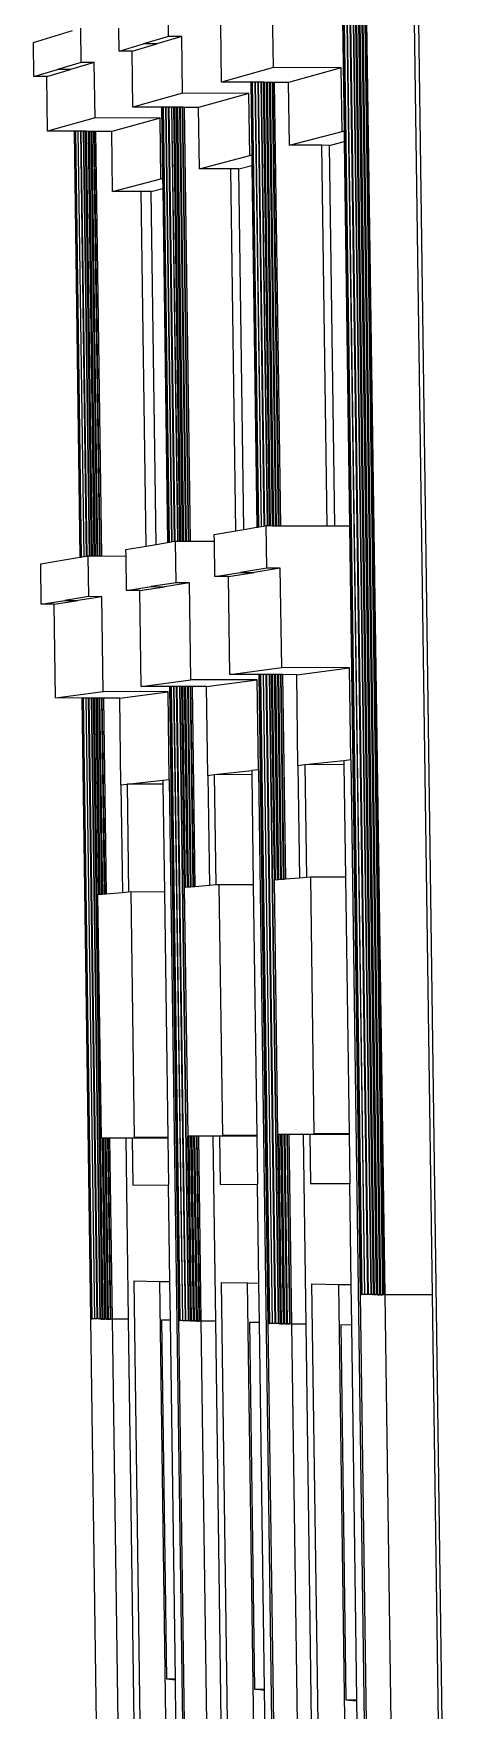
# Model space of a CAD drawing. Extents: x -106 to 80, y -44 to 65.
# Drawn here: x -104.569 to -103.476, y 6.142 to 10.398 of the extents above; entities that cross this region are included whole.
import ezdxf

# ---------------------------------------------------------------- set-up
doc = ezdxf.new("R2010")
doc.units = 0
doc.layers.get('0').update_dxf_attribs({"linetype": 'CONTINUOUS'})

msp = doc.modelspace()

# ---------------------------------------------------------------- linework, layer by layer
for p, q in [((-103.6944, 17.924), (-103.4762, 2.1432)), ((-103.7101, 7.1976), (-103.8296, 15.8318)), ((-103.7053, 7.1976), (-103.8248, 15.8317)), ((-103.8231, 15.837), (-103.7035, 7.1975)), ((-103.6973, 7.1975), (-103.8169, 15.8369)), ((-103.8146, 15.8439), (-103.6949, 7.1973)), ((-103.6886, 7.1973), (-103.8083, 15.8438)), ((-103.8071, 15.8498), (-103.6874, 7.1972)), ((-103.6811, 7.1972), (-103.8009, 15.8498)), ((-103.7341, 7.198), (-103.8534, 15.8127)), ((-103.8472, 15.8126), (-103.7279, 7.198)), ((-103.7266, 7.1979), (-103.846, 15.8186)), ((-103.8398, 15.8185), (-103.7204, 7.1979)), ((-103.718, 7.1977), (-103.8375, 15.8254)), ((-103.8313, 15.8253), (-103.7118, 7.1978)), ((-103.7794, 14.4066), (-103.6763, 7.197)), ((-103.5546, 7.197), (-103.6576, 14.4052)), ((-103.8064, 12.3128), (-103.7355, 7.1981)), ((-103.7508, 12.3387), (-103.6797, 7.197)), ((-103.7853, 10.5483), (-103.7797, 10.1495)), ((-104.2258, 10.3904), (-104.2271, 10.4792)), ((-103.9593, 10.3116), (-103.9614, 10.4585)), ((-104.5689, 10.3747), (-104.4695, 10.4051)), ((-104.4475, 10.3247), (-104.4487, 10.4115)), ((-104.3515, 10.3531), (-104.3523, 10.411)), ((-104.2258, 10.3904), (-104.2891, 10.3717)), ((-104.1921, 10.3903), (-104.2555, 10.3715)), ((-104.1921, 10.3903), (-104.2258, 10.3904)), ((-104.1901, 10.2467), (-104.1921, 10.3903)), ((-104.0912, 10.2745), (-104.0932, 10.4195)), ((-104.5677, 10.289), (-104.5689, 10.3747)), ((-104.3515, 10.3531), (-104.2891, 10.3717)), ((-104.3182, 10.353), (-104.3515, 10.3531)), ((-104.3182, 10.353), (-104.2555, 10.3715)), ((-104.3162, 10.2112), (-104.3182, 10.353)), ((-104.2555, 10.3715), (-104.2891, 10.3717)), ((-104.5677, 10.289), (-104.508, 10.3067)), ((-104.5351, 10.2888), (-104.4751, 10.3066)), ((-104.4475, 10.3247), (-104.508, 10.3067)), ((-104.4751, 10.3066), (-104.508, 10.3067)), ((-104.4144, 10.3245), (-104.4751, 10.3066)), ((-104.4144, 10.3245), (-104.4475, 10.3247)), ((-104.4125, 10.1841), (-104.4144, 10.3245)), ((-103.9593, 10.3116), (-104.0912, 10.2745)), ((-103.7867, 10.3107), (-103.9593, 10.3116)), ((-103.7867, 10.3107), (-103.9208, 10.2736)), ((-103.7845, 10.1495), (-103.7867, 10.3107)), ((-104.5351, 10.2888), (-104.5677, 10.289)), ((-104.5331, 10.1501), (-104.5351, 10.2888)), ((-104.0168, 10.2741), (-104.0912, 10.2745)), ((-104.0168, 10.2741), (-104.0143, 10.0882)), ((-104.0136, 10.2741), (-104.0168, 10.2741)), ((-103.998, 9.1455), (-104.0136, 10.2741)), ((-104.0123, 10.2741), (-104.0136, 10.2741)), ((-103.9966, 9.1457), (-104.0123, 10.2741)), ((-104.0063, 10.2741), (-104.0123, 10.2741)), ((-104.0063, 10.2741), (-103.9907, 9.1467)), ((-104.0051, 10.2741), (-104.0063, 10.2741)), ((-103.9895, 9.1469), (-104.0051, 10.2741)), ((-103.9992, 10.274), (-104.0051, 10.2741)), ((-103.9992, 10.274), (-103.9836, 9.1479)), ((-103.9969, 10.274), (-103.9992, 10.274)), ((-103.9813, 9.1483), (-103.9969, 10.274)), ((-103.991, 10.274), (-103.9969, 10.274)), ((-103.991, 10.274), (-103.9754, 9.1489)), ((-103.9893, 10.274), (-103.991, 10.274)), ((-103.9737, 9.1489), (-103.9893, 10.274)), ((-103.9847, 10.274), (-103.9893, 10.274)), ((-103.9691, 9.1489), (-103.9847, 10.274)), ((-103.983, 10.274), (-103.9847, 10.274)), ((-103.983, 10.274), (-103.9674, 9.1489)), ((-103.9771, 10.2739), (-103.983, 10.274)), ((-103.9614, 9.1488), (-103.9771, 10.2739)), ((-103.9748, 10.2739), (-103.9771, 10.2739)), ((-103.9748, 10.2739), (-103.9591, 9.1488)), ((-103.9688, 10.2739), (-103.9748, 10.2739)), ((-103.9532, 9.1488), (-103.9688, 10.2739)), ((-103.9676, 10.2739), (-103.9688, 10.2739)), ((-103.9676, 10.2739), (-103.952, 9.1488)), ((-103.9616, 10.2738), (-103.9676, 10.2739)), ((-103.946, 9.1488), (-103.9616, 10.2738)), ((-103.9602, 10.2738), (-103.9616, 10.2738)), ((-103.9446, 9.1488), (-103.9602, 10.2738)), ((-103.957, 10.2738), (-103.9602, 10.2738)), ((-103.957, 10.2738), (-103.9414, 9.1488)), ((-103.9208, 10.2736), (-103.957, 10.2738)), ((-103.9186, 10.1145), (-103.9208, 10.2736)), ((-104.1901, 10.2467), (-104.3162, 10.2112)), ((-104.0213, 10.2458), (-104.1901, 10.2467)), ((-104.0213, 10.2458), (-104.1494, 10.2104)), ((-104.0191, 10.0882), (-104.0213, 10.2458)), ((-104.4125, 10.1841), (-104.5331, 10.1501)), ((-104.2473, 10.1833), (-104.4125, 10.1841)), ((-104.2473, 10.1833), (-104.37, 10.1494)), ((-104.2433, 10.2108), (-104.3162, 10.2112)), ((-104.2452, 10.0291), (-104.2473, 10.1833)), ((-104.2433, 10.2108), (-104.2408, 10.0291)), ((-104.2403, 10.2108), (-104.2433, 10.2108)), ((-104.2249, 9.107), (-104.2403, 10.2108)), ((-104.2389, 10.2108), (-104.2403, 10.2108)), ((-104.2236, 9.1072), (-104.2389, 10.2108)), ((-104.2333, 10.2108), (-104.2389, 10.2108)), ((-104.2333, 10.2108), (-104.218, 9.1082)), ((-104.2321, 10.2108), (-104.2333, 10.2108)), ((-104.2168, 9.1084), (-104.2321, 10.2108)), ((-104.2265, 10.2107), (-104.2321, 10.2108)), ((-104.2265, 10.2107), (-104.2111, 9.1093)), ((-104.2243, 10.2107), (-104.2265, 10.2107)), ((-104.209, 9.1097), (-104.2243, 10.2107)), ((-104.2186, 10.2107), (-104.2243, 10.2107)), ((-104.2186, 10.2107), (-104.2033, 9.1098)), ((-104.217, 10.2107), (-104.2186, 10.2107)), ((-104.2017, 9.1098), (-104.217, 10.2107)), ((-104.2126, 10.2107), (-104.217, 10.2107)), ((-104.1973, 9.1098), (-104.2126, 10.2107)), ((-104.211, 10.2107), (-104.2126, 10.2107)), ((-104.211, 10.2107), (-104.1957, 9.1098)), ((-104.2053, 10.2106), (-104.211, 10.2107)), ((-104.19, 9.1098), (-104.2053, 10.2106)), ((-104.2031, 10.2106), (-104.2053, 10.2106)), ((-104.2031, 10.2106), (-104.1878, 9.1098)), ((-104.1974, 10.2106), (-104.2031, 10.2106)), ((-104.1821, 9.1098), (-104.1974, 10.2106)), ((-104.1962, 10.2106), (-104.1974, 10.2106)), ((-104.1962, 10.2106), (-104.1809, 9.1098)), ((-104.1905, 10.2106), (-104.1962, 10.2106)), ((-104.1752, 9.1097), (-104.1905, 10.2106)), ((-104.1892, 10.2106), (-104.1905, 10.2106)), ((-104.1739, 9.1097), (-104.1892, 10.2106)), ((-104.1861, 10.2105), (-104.1892, 10.2106)), ((-104.1861, 10.2105), (-104.1708, 9.1097)), ((-104.1494, 10.2104), (-104.1861, 10.2105)), ((-104.1473, 10.0547), (-104.1494, 10.2104)), ((-104.4659, 10.1498), (-104.5331, 10.1501)), ((-104.4659, 10.1498), (-104.4508, 9.0687)), ((-104.463, 10.1498), (-104.4659, 10.1498)), ((-104.4479, 9.0692), (-104.463, 10.1498)), ((-104.4617, 10.1498), (-104.463, 10.1498)), ((-104.4467, 9.0694), (-104.4617, 10.1498)), ((-104.4563, 10.1498), (-104.4617, 10.1498)), ((-104.4563, 10.1498), (-104.4413, 9.0703)), ((-104.4552, 10.1498), (-104.4563, 10.1498)), ((-104.4402, 9.0705), (-104.4552, 10.1498)), ((-104.4498, 10.1497), (-104.4552, 10.1498)), ((-104.4498, 10.1497), (-104.4348, 9.0714)), ((-104.4477, 10.1497), (-104.4498, 10.1497)), ((-104.4327, 9.0718), (-104.4477, 10.1497)), ((-104.4423, 10.1497), (-104.4477, 10.1497)), ((-104.4423, 10.1497), (-104.4273, 9.0722)), ((-104.4407, 10.1497), (-104.4423, 10.1497)), ((-104.4257, 9.0722), (-104.4407, 10.1497)), ((-104.4365, 10.1497), (-104.4407, 10.1497)), ((-104.4215, 9.0722), (-104.4365, 10.1497)), ((-104.435, 10.1497), (-104.4365, 10.1497)), ((-104.435, 10.1497), (-104.42, 9.0722)), ((-104.4295, 10.1496), (-104.435, 10.1497)), ((-104.4145, 9.0722), (-104.4295, 10.1496)), ((-104.4274, 10.1496), (-104.4295, 10.1496)), ((-104.4274, 10.1496), (-104.4124, 9.0722)), ((-104.422, 10.1496), (-104.4274, 10.1496)), ((-104.407, 9.0721), (-104.422, 10.1496)), ((-104.4209, 10.1496), (-104.422, 10.1496)), ((-104.4209, 10.1496), (-104.4059, 9.0721)), ((-104.4154, 10.1496), (-104.4209, 10.1496)), ((-104.4004, 9.0721), (-104.4154, 10.1496)), ((-104.4141, 10.1496), (-104.4154, 10.1496)), ((-104.3991, 9.0721), (-104.4141, 10.1496)), ((-104.4112, 10.1495), (-104.4141, 10.1496)), ((-104.4112, 10.1495), (-104.3962, 9.0721)), ((-104.37, 10.1494), (-104.4112, 10.1495)), ((-104.3678, 9.997), (-104.37, 10.1494)), ((-103.9186, 10.1145), (-103.7845, 10.1495)), ((-103.7797, 10.1495), (-103.7845, 10.1495)), ((-103.7797, 10.1495), (-103.7794, 10.1236)), ((-104.1473, 10.0547), (-104.0191, 10.0882)), ((-104.0143, 10.0882), (-104.0191, 10.0882)), ((-104.0143, 10.0882), (-104.0139, 10.0629)), ((-103.8358, 10.1141), (-103.9186, 10.1145)), ((-103.8224, 9.1484), (-103.8358, 10.1141)), ((-103.8164, 10.114), (-103.8358, 10.1141)), ((-103.8164, 10.114), (-103.7794, 10.1236)), ((-103.803, 9.1484), (-103.8164, 10.114)), ((-103.7794, 10.1236), (-103.7659, 9.1483)), ((-104.0675, 10.0543), (-104.1473, 10.0547)), ((-104.0547, 9.1358), (-104.0675, 10.0543)), ((-104.0473, 10.0542), (-104.0675, 10.0543)), ((-104.0473, 10.0542), (-104.0139, 10.0629)), ((-104.0346, 9.1392), (-104.0473, 10.0542)), ((-104.0139, 10.0629), (-104.0012, 9.1449)), ((-104.3678, 9.997), (-104.2452, 10.0291)), ((-104.27, 9.9966), (-104.2405, 10.0042)), ((-104.2408, 10.0291), (-104.2452, 10.0291)), ((-104.2408, 10.0291), (-104.2405, 10.0042)), ((-104.2405, 10.0042), (-104.228, 9.1065)), ((-104.2952, 9.9967), (-104.3678, 9.997)), ((-104.2826, 9.0972), (-104.2952, 9.9967)), ((-104.27, 9.9966), (-104.2952, 9.9967)), ((-104.2575, 9.1015), (-104.27, 9.9966)), ((-104.228, 9.1065), (-104.2249, 9.107)), ((-104.2249, 9.107), (-104.2236, 9.1072)), ((-104.2236, 9.1072), (-104.218, 9.1082)), ((-104.218, 9.1082), (-104.2168, 9.1084)), ((-104.2168, 9.1084), (-104.2111, 9.1093)), ((-104.2111, 9.1093), (-104.209, 9.1097)), ((-104.209, 9.1097), (-104.208, 9.1098)), ((-104.2066, 9.0041), (-104.208, 9.1098)), ((-104.208, 9.1098), (-104.2033, 9.1098)), ((-104.2033, 9.1098), (-104.2017, 9.1098)), ((-104.2017, 9.1098), (-104.1973, 9.1098)), ((-104.1973, 9.1098), (-104.1957, 9.1098)), ((-104.1957, 9.1098), (-104.19, 9.1098)), ((-104.19, 9.1098), (-104.1878, 9.1098)), ((-104.1878, 9.1098), (-104.1821, 9.1098)), ((-104.1821, 9.1098), (-104.1809, 9.1098)), ((-104.1809, 9.1098), (-104.1752, 9.1097)), ((-104.1752, 9.1097), (-104.1739, 9.1097)), ((-104.1739, 9.1097), (-104.1708, 9.1097)), ((-104.1708, 9.1097), (-104.1091, 9.1096)), ((-104.1094, 9.1266), (-104.0547, 9.1358)), ((-104.1091, 9.1096), (-104.1094, 9.1266)), ((-104.1079, 9.0198), (-104.1091, 9.1096)), ((-104.0547, 9.1358), (-104.0346, 9.1392)), ((-104.0346, 9.1392), (-104.0012, 9.1449)), ((-104.0012, 9.1449), (-103.998, 9.1455)), ((-103.998, 9.1455), (-103.9966, 9.1457)), ((-103.9966, 9.1457), (-103.9907, 9.1467)), ((-103.9907, 9.1467), (-103.9895, 9.1469)), ((-103.9895, 9.1469), (-103.9836, 9.1479)), ((-103.9836, 9.1479), (-103.9813, 9.1483)), ((-103.9813, 9.1483), (-103.9777, 9.1489)), ((-103.9762, 9.0408), (-103.9777, 9.1489)), ((-103.9777, 9.1489), (-103.9754, 9.1489)), ((-103.9754, 9.1489), (-103.9737, 9.1489)), ((-103.9737, 9.1489), (-103.9691, 9.1489)), ((-103.9691, 9.1489), (-103.9674, 9.1489)), ((-103.9674, 9.1489), (-103.9614, 9.1488)), ((-103.9614, 9.1488), (-103.9591, 9.1488)), ((-103.9591, 9.1488), (-103.9532, 9.1488)), ((-103.9532, 9.1488), (-103.952, 9.1488)), ((-103.952, 9.1488), (-103.946, 9.1488)), ((-103.946, 9.1488), (-103.9446, 9.1488)), ((-103.9446, 9.1488), (-103.9414, 9.1488)), ((-103.9414, 9.1488), (-103.8224, 9.1484)), ((-103.8224, 9.1484), (-103.803, 9.1484)), ((-103.803, 9.1484), (-103.7659, 9.1483)), ((-103.7659, 9.1483), (-103.7389, 7.1981)), ((-104.5505, 9.0518), (-104.4508, 9.0687)), ((-104.4508, 9.0687), (-104.4479, 9.0692)), ((-104.4479, 9.0692), (-104.4467, 9.0694)), ((-104.4467, 9.0694), (-104.4413, 9.0703)), ((-104.4413, 9.0703), (-104.4402, 9.0705)), ((-104.4402, 9.0705), (-104.4348, 9.0714)), ((-104.4348, 9.0714), (-104.4327, 9.0718)), ((-104.4327, 9.0718), (-104.43, 9.0722)), ((-104.4286, 8.9688), (-104.43, 9.0722)), ((-104.43, 9.0722), (-104.4273, 9.0722)), ((-104.4273, 9.0722), (-104.4257, 9.0722)), ((-104.4257, 9.0722), (-104.4215, 9.0722)), ((-104.4215, 9.0722), (-104.42, 9.0722)), ((-104.42, 9.0722), (-104.4145, 9.0722)), ((-104.4145, 9.0722), (-104.4124, 9.0722)), ((-104.4124, 9.0722), (-104.407, 9.0721)), ((-104.407, 9.0721), (-104.4059, 9.0721)), ((-104.4059, 9.0721), (-104.4004, 9.0721)), ((-104.4004, 9.0721), (-104.3991, 9.0721)), ((-104.3991, 9.0721), (-104.3962, 9.0721)), ((-104.3962, 9.0721), (-104.3337, 9.0719)), ((-104.3339, 9.0885), (-104.2826, 9.0972)), ((-104.3337, 9.0719), (-104.3339, 9.0885)), ((-104.3325, 8.9841), (-104.3337, 9.0719)), ((-104.2826, 9.0972), (-104.2575, 9.1015)), ((-104.2575, 9.1015), (-104.228, 9.1065)), ((-104.549, 8.9497), (-104.5505, 9.0518)), ((-104.1079, 9.0198), (-104.0425, 9.0302)), ((-104.0738, 9.0197), (-104.0082, 9.0301)), ((-103.9762, 9.0408), (-104.0425, 9.0302)), ((-104.0425, 9.0302), (-104.0082, 9.0301)), ((-103.9417, 9.0407), (-104.0082, 9.0301)), ((-103.9417, 9.0407), (-103.9762, 9.0408)), ((-103.9382, 8.7888), (-103.9417, 9.0407)), ((-104.3325, 8.9841), (-104.2699, 8.9941)), ((-104.2991, 8.984), (-104.3325, 8.9841)), ((-104.2991, 8.984), (-104.2363, 8.994)), ((-104.2957, 8.7408), (-104.2991, 8.984)), ((-104.2066, 9.0041), (-104.2699, 8.9941)), ((-104.2699, 8.9941), (-104.2363, 8.994)), ((-104.1728, 9.0041), (-104.2363, 8.994)), ((-104.1728, 9.0041), (-104.2066, 9.0041)), ((-104.1694, 8.7578), (-104.1728, 9.0041)), ((-104.0738, 9.0197), (-104.1079, 9.0198)), ((-104.0703, 8.7711), (-104.0738, 9.0197)), ((-104.549, 8.9497), (-104.4892, 8.9592)), ((-104.5164, 8.9496), (-104.549, 8.9497)), ((-104.5164, 8.9496), (-104.4563, 8.9591)), ((-104.5131, 8.7117), (-104.5164, 8.9496)), ((-104.4286, 8.9688), (-104.4892, 8.9592)), ((-104.4892, 8.9592), (-104.4563, 8.9591)), ((-104.3955, 8.9687), (-104.4563, 8.9591)), ((-104.3955, 8.9687), (-104.4286, 8.9688)), ((-104.3922, 8.7279), (-104.3955, 8.9687)), ((-104.0703, 8.7711), (-103.9382, 8.7888)), ((-103.996, 8.7709), (-104.0703, 8.7711)), ((-103.996, 8.7709), (-103.9731, 7.1244)), ((-103.9928, 8.7709), (-103.996, 8.7709)), ((-103.9699, 7.1244), (-103.9928, 8.7709)), ((-103.9914, 8.7709), (-103.9928, 8.7709)), ((-103.9685, 7.1243), (-103.9914, 8.7709)), ((-103.9855, 8.7709), (-103.9914, 8.7709)), ((-103.9855, 8.7709), (-103.9626, 7.1243)), ((-103.9843, 8.7709), (-103.9855, 8.7709)), ((-103.9614, 7.1241), (-103.9843, 8.7709)), ((-103.9783, 8.7709), (-103.9843, 8.7709)), ((-103.9783, 8.7709), (-103.9555, 7.1241)), ((-103.9761, 8.7709), (-103.9783, 8.7709)), ((-103.9532, 7.1239), (-103.9761, 8.7709)), ((-103.9701, 8.7709), (-103.9761, 8.7709)), ((-103.9701, 8.7709), (-103.9473, 7.1239)), ((-103.9684, 8.7709), (-103.9701, 8.7709)), ((-103.9456, 7.1237), (-103.9684, 8.7709)), ((-103.9639, 8.7708), (-103.9684, 8.7709)), ((-103.9566, 8.2493), (-103.9639, 8.7708)), ((-103.9621, 8.7708), (-103.9639, 8.7708)), ((-103.9621, 8.7708), (-103.9549, 8.2495)), ((-103.9562, 8.7708), (-103.9621, 8.7708)), ((-103.949, 8.2499), (-103.9562, 8.7708)), ((-103.9539, 8.7708), (-103.9562, 8.7708)), ((-103.9539, 8.7708), (-103.9467, 8.2501)), ((-103.948, 8.7708), (-103.9539, 8.7708)), ((-103.9407, 8.2506), (-103.948, 8.7708)), ((-103.9467, 8.7708), (-103.948, 8.7708)), ((-103.9467, 8.7708), (-103.9395, 8.2507)), ((-103.9408, 8.7708), (-103.9467, 8.7708)), ((-103.9336, 8.2512), (-103.9408, 8.7708)), ((-103.9394, 8.7708), (-103.9408, 8.7708)), ((-103.9322, 8.2513), (-103.9394, 8.7708)), ((-103.9361, 8.7708), (-103.9394, 8.7708)), ((-103.7657, 8.7884), (-103.9382, 8.7888)), ((-103.9361, 8.7708), (-103.9289, 8.2516)), ((-103.8999, 8.7707), (-103.9361, 8.7708)), ((-103.8999, 8.7707), (-103.7657, 8.7884)), ((-103.8968, 8.5405), (-103.8999, 8.7707)), ((-103.7624, 8.5552), (-103.7657, 8.7884)), ((-104.5131, 8.7117), (-104.3922, 8.7279)), ((-104.227, 8.7275), (-104.3922, 8.7279)), ((-104.3499, 8.7113), (-104.227, 8.7275)), ((-104.2957, 8.7408), (-104.1694, 8.7578)), ((-104.2229, 8.7407), (-104.2957, 8.7408)), ((-104.2239, 8.5045), (-104.227, 8.7275)), ((-104.2229, 8.7407), (-104.2005, 7.1316)), ((-104.2198, 8.7407), (-104.2229, 8.7407)), ((-104.1974, 7.1315), (-104.2198, 8.7407)), ((-104.2185, 8.7407), (-104.2198, 8.7407)), ((-104.1961, 7.1315), (-104.2185, 8.7407)), ((-104.2128, 8.7407), (-104.2185, 8.7407)), ((-104.2128, 8.7407), (-104.1905, 7.1315)), ((-104.2117, 8.7407), (-104.2128, 8.7407)), ((-104.1893, 7.1313), (-104.2117, 8.7407)), ((-104.206, 8.7406), (-104.2117, 8.7407)), ((-104.206, 8.7406), (-104.1836, 7.1313)), ((-104.2038, 8.7406), (-104.206, 8.7406)), ((-104.1814, 7.1311), (-104.2038, 8.7406)), ((-104.1982, 8.7406), (-104.2038, 8.7406)), ((-104.1982, 8.7406), (-104.1758, 7.1311)), ((-104.1965, 8.7406), (-104.1982, 8.7406)), ((-104.1741, 7.1309), (-104.1965, 8.7406)), ((-104.1922, 8.7406), (-104.1965, 8.7406)), ((-104.1851, 8.2305), (-104.1922, 8.7406)), ((-104.1905, 8.7406), (-104.1922, 8.7406)), ((-104.1905, 8.7406), (-104.1834, 8.2306)), ((-104.1848, 8.7406), (-104.1905, 8.7406)), ((-104.1778, 8.2311), (-104.1848, 8.7406)), ((-104.1826, 8.7406), (-104.1848, 8.7406)), ((-104.1826, 8.7406), (-104.1756, 8.2313)), ((-104.177, 8.7406), (-104.1826, 8.7406)), ((-104.1699, 8.2317), (-104.177, 8.7406)), ((-104.1758, 8.7406), (-104.177, 8.7406)), ((-104.1758, 8.7406), (-104.1687, 8.2318)), ((-104.1701, 8.7406), (-104.1758, 8.7406)), ((-104.163, 8.2323), (-104.1701, 8.7406)), ((-104.1687, 8.7406), (-104.1701, 8.7406)), ((-104.0006, 8.7574), (-104.1694, 8.7578)), ((-104.1617, 8.2324), (-104.1687, 8.7406)), ((-104.1657, 8.7405), (-104.1687, 8.7406)), ((-104.1657, 8.7405), (-104.1586, 8.2327)), ((-104.129, 8.7405), (-104.1657, 8.7405)), ((-104.129, 8.7405), (-104.0006, 8.7574)), ((-104.1259, 8.5153), (-104.129, 8.7405)), ((-103.9974, 8.5294), (-104.0006, 8.7574)), ((-104.4459, 8.7115), (-104.5131, 8.7117)), ((-104.4459, 8.7115), (-104.4239, 7.1362)), ((-104.4429, 8.7115), (-104.4459, 8.7115)), ((-104.421, 7.1362), (-104.4429, 8.7115)), ((-104.4417, 8.7115), (-104.4429, 8.7115)), ((-104.4197, 7.1361), (-104.4417, 8.7115)), ((-104.4363, 8.7115), (-104.4417, 8.7115)), ((-104.4363, 8.7115), (-104.4143, 7.1361)), ((-104.4352, 8.7115), (-104.4363, 8.7115)), ((-104.4132, 7.136), (-104.4352, 8.7115)), ((-104.4297, 8.7115), (-104.4352, 8.7115)), ((-104.4297, 8.7115), (-104.4078, 7.136)), ((-104.4277, 8.7115), (-104.4297, 8.7115)), ((-104.4057, 7.1358), (-104.4277, 8.7115)), ((-104.4222, 8.7115), (-104.4277, 8.7115)), ((-104.4222, 8.7115), (-104.4003, 7.1358)), ((-104.4207, 8.7115), (-104.4222, 8.7115)), ((-104.3987, 7.1356), (-104.4207, 8.7115)), ((-104.4165, 8.7115), (-104.4207, 8.7115)), ((-104.3945, 7.1356), (-104.4165, 8.7115)), ((-104.4149, 8.7115), (-104.4165, 8.7115)), ((-104.4149, 8.7115), (-104.393, 7.1354)), ((-104.4095, 8.7114), (-104.4149, 8.7115)), ((-104.4025, 8.2126), (-104.4095, 8.7114)), ((-104.4074, 8.7114), (-104.4095, 8.7114)), ((-104.4074, 8.7114), (-104.4004, 8.2128)), ((-104.402, 8.7114), (-104.4074, 8.7114)), ((-104.395, 8.2132), (-104.402, 8.7114)), ((-104.4008, 8.7114), (-104.402, 8.7114)), ((-104.4008, 8.7114), (-104.3939, 8.2133)), ((-104.3954, 8.7114), (-104.4008, 8.7114)), ((-104.3884, 8.2137), (-104.3954, 8.7114)), ((-104.3941, 8.7114), (-104.3954, 8.7114)), ((-104.3872, 8.2138), (-104.3941, 8.7114)), ((-104.3912, 8.7114), (-104.3941, 8.7114)), ((-104.3912, 8.7114), (-104.3842, 8.2141)), ((-104.3499, 8.7113), (-104.3912, 8.7114)), ((-104.3469, 8.491), (-104.3499, 8.7113)), ((-103.7801, 8.5533), (-103.7624, 8.5552)), ((-103.7624, 8.5552), (-103.6873, 3.1313)), ((-104.1259, 8.5153), (-104.1094, 8.5171)), ((-104.1259, 8.5153), (-104.122, 8.2357)), ((-104.1094, 8.5171), (-104.0143, 8.5276)), ((-104.1094, 8.5171), (-104.1055, 8.2371)), ((-104.0142, 8.5169), (-104.1094, 8.5171)), ((-103.9974, 8.5294), (-104.0143, 8.5276)), ((-104.0143, 8.5276), (-104.0142, 8.5169)), ((-104.0142, 8.5169), (-104.0103, 8.2376)), ((-103.9974, 8.5294), (-103.9236, 3.2113)), ((-103.8968, 8.5405), (-103.8795, 8.5424)), ((-103.8968, 8.5405), (-103.8928, 8.2546)), ((-103.8795, 8.5424), (-103.7801, 8.5533)), ((-103.8795, 8.5424), (-103.8755, 8.256)), ((-103.78, 8.5422), (-103.8795, 8.5424)), ((-103.7801, 8.5533), (-103.78, 8.5422)), ((-103.78, 8.5422), (-103.776, 8.2567)), ((-104.3469, 8.491), (-104.331, 8.4928)), ((-104.3469, 8.491), (-104.343, 8.2175)), ((-104.331, 8.4928), (-104.2401, 8.5028)), ((-104.331, 8.4928), (-104.3272, 8.2188)), ((-104.24, 8.4926), (-104.331, 8.4928)), ((-104.2401, 8.5028), (-104.2239, 8.5045)), ((-104.2401, 8.5028), (-104.24, 8.4926)), ((-104.24, 8.4926), (-104.2362, 8.2191)), ((-104.2239, 8.5045), (-104.1516, 3.3043)), ((-103.8755, 8.256), (-103.8928, 8.2546)), ((-103.8653, 8.2568), (-103.8755, 8.256)), ((-103.8653, 8.2568), (-103.8563, 7.6058)), ((-103.776, 8.2567), (-103.8653, 8.2568)), ((-103.776, 8.2567), (-103.767, 7.6057)), ((-104.3939, 8.2133), (-104.395, 8.2132)), ((-104.3884, 8.2137), (-104.3939, 8.2133)), ((-104.3872, 8.2138), (-104.3884, 8.2137)), ((-104.3842, 8.2141), (-104.3872, 8.2138)), ((-104.343, 8.2175), (-104.3842, 8.2141)), ((-104.3272, 8.2188), (-104.343, 8.2175)), ((-104.3215, 8.2193), (-104.3272, 8.2188)), ((-104.3215, 8.2193), (-104.3129, 7.5966)), ((-104.2362, 8.2191), (-104.3215, 8.2193)), ((-104.2362, 8.2191), (-104.2275, 7.5966)), ((-104.1851, 8.2305), (-104.1858, 8.2304)), ((-104.1858, 8.2304), (-104.177, 7.5993)), ((-104.1834, 8.2306), (-104.1851, 8.2305)), ((-104.1778, 8.2311), (-104.1834, 8.2306)), ((-104.1756, 8.2313), (-104.1778, 8.2311)), ((-104.1699, 8.2317), (-104.1756, 8.2313)), ((-104.1687, 8.2318), (-104.1699, 8.2317)), ((-104.163, 8.2323), (-104.1687, 8.2318)), ((-104.1617, 8.2324), (-104.163, 8.2323)), ((-104.1586, 8.2327), (-104.1617, 8.2324)), ((-104.122, 8.2357), (-104.1586, 8.2327)), ((-104.1055, 8.2371), (-104.122, 8.2357)), ((-104.0976, 8.2377), (-104.1055, 8.2371)), ((-104.0103, 8.2376), (-104.0976, 8.2377)), ((-104.0976, 8.2377), (-104.0888, 7.6011)), ((-104.0103, 8.2376), (-104.0015, 7.6011)), ((-103.9566, 8.2493), (-103.9575, 8.2492)), ((-103.9575, 8.2492), (-103.9486, 7.6039)), ((-103.9549, 8.2495), (-103.9566, 8.2493)), ((-103.949, 8.2499), (-103.9549, 8.2495)), ((-103.9467, 8.2501), (-103.949, 8.2499)), ((-103.9407, 8.2506), (-103.9467, 8.2501)), ((-103.9395, 8.2507), (-103.9407, 8.2506)), ((-103.9336, 8.2512), (-103.9395, 8.2507)), ((-103.9322, 8.2513), (-103.9336, 8.2512)), ((-103.9289, 8.2516), (-103.9322, 8.2513)), ((-103.8928, 8.2546), (-103.9289, 8.2516)), ((-104.4025, 8.2126), (-104.4059, 8.2123)), ((-104.4059, 8.2123), (-104.3973, 7.5949)), ((-104.4004, 8.2128), (-104.4025, 8.2126)), ((-104.395, 8.2132), (-104.4004, 8.2128)), ((-104.3973, 7.5949), (-104.3129, 7.5966)), ((-104.3939, 7.5949), (-104.3973, 7.5949)), ((-104.3875, 7.1354), (-104.3939, 7.5949)), ((-104.3918, 7.5949), (-104.3939, 7.5949)), ((-104.3918, 7.5949), (-104.3854, 7.1352)), ((-104.3864, 7.5949), (-104.3918, 7.5949)), ((-104.38, 7.1352), (-104.3864, 7.5949)), ((-104.3853, 7.5949), (-104.3864, 7.5949)), ((-104.3853, 7.5949), (-104.3789, 7.1351)), ((-104.3798, 7.5949), (-104.3853, 7.5949)), ((-104.3734, 7.1351), (-104.3798, 7.5949)), ((-104.3785, 7.5949), (-104.3798, 7.5949)), ((-104.3721, 7.1349), (-104.3785, 7.5949)), ((-104.3756, 7.5949), (-104.3785, 7.5949)), ((-104.3756, 7.5949), (-104.3692, 7.1348)), ((-104.3344, 7.5949), (-104.3756, 7.5949)), ((-104.3344, 7.5949), (-104.328, 7.1348)), ((-104.3185, 7.5949), (-104.3344, 7.5949)), ((-104.3185, 7.5949), (-104.3169, 7.4755)), ((-104.2275, 7.5948), (-104.3185, 7.5949)), ((-104.2275, 7.5966), (-104.3129, 7.5966)), ((-104.2275, 7.5966), (-104.2275, 7.5948)), ((-104.2275, 7.5948), (-104.2258, 7.4762)), ((-104.177, 7.5993), (-104.1763, 7.5993)), ((-104.1763, 7.5993), (-104.1746, 7.5993)), ((-104.1698, 7.1309), (-104.1763, 7.5993)), ((-104.1746, 7.5993), (-104.0888, 7.6011)), ((-104.1746, 7.5993), (-104.1681, 7.1308)), ((-104.169, 7.5993), (-104.1746, 7.5993)), ((-104.1625, 7.1308), (-104.169, 7.5993)), ((-104.1668, 7.5993), (-104.169, 7.5993)), ((-104.1668, 7.5993), (-104.1603, 7.1306)), ((-104.1611, 7.5993), (-104.1668, 7.5993)), ((-104.1546, 7.1306), (-104.1611, 7.5993)), ((-104.1599, 7.5993), (-104.1611, 7.5993)), ((-104.1599, 7.5993), (-104.1534, 7.1304)), ((-104.1542, 7.5993), (-104.1599, 7.5993)), ((-104.1477, 7.1304), (-104.1542, 7.5993)), ((-104.1529, 7.5993), (-104.1542, 7.5993)), ((-104.1463, 7.1302), (-104.1529, 7.5993)), ((-104.1498, 7.5993), (-104.1529, 7.5993)), ((-104.1498, 7.5993), (-104.1433, 7.1301)), ((-104.1132, 7.5993), (-104.1498, 7.5993)), ((-104.1132, 7.5993), (-104.1066, 7.1301)), ((-104.0966, 7.5993), (-104.1132, 7.5993)), ((-104.0966, 7.5993), (-104.0949, 7.4772)), ((-104.0014, 7.5993), (-104.0966, 7.5993)), ((-104.0015, 7.6011), (-104.0888, 7.6011)), ((-104.0015, 7.6011), (-104.0014, 7.5993)), ((-104.0014, 7.5993), (-103.9998, 7.478)), ((-103.9486, 7.6039), (-103.9477, 7.6039)), ((-103.941, 7.1237), (-103.9477, 7.6039)), ((-103.9477, 7.6039), (-103.9459, 7.6039)), ((-103.9459, 7.6039), (-103.8563, 7.6058)), ((-103.9459, 7.6039), (-103.9393, 7.1236)), ((-103.94, 7.6039), (-103.9459, 7.6039)), ((-103.9333, 7.1236), (-103.94, 7.6039)), ((-103.9377, 7.6039), (-103.94, 7.6039)), ((-103.9377, 7.6039), (-103.931, 7.1233)), ((-103.9318, 7.6039), (-103.9377, 7.6039)), ((-103.9251, 7.1233), (-103.9318, 7.6039)), ((-103.9305, 7.6039), (-103.9318, 7.6039)), ((-103.9305, 7.6039), (-103.9239, 7.1232)), ((-103.9246, 7.6039), (-103.9305, 7.6039)), ((-103.9179, 7.1232), (-103.9246, 7.6039)), ((-103.9232, 7.6039), (-103.9246, 7.6039)), ((-103.9165, 7.123), (-103.9232, 7.6039)), ((-103.9199, 7.6039), (-103.9232, 7.6039)), ((-103.9199, 7.6039), (-103.9133, 7.1229)), ((-103.8838, 7.6039), (-103.9199, 7.6039)), ((-103.8838, 7.6039), (-103.8771, 7.1229)), ((-103.8665, 7.6039), (-103.8838, 7.6039)), ((-103.8665, 7.6039), (-103.8647, 7.4791)), ((-103.767, 7.6039), (-103.8665, 7.6039)), ((-103.767, 7.6057), (-103.8563, 7.6058)), ((-103.767, 7.6057), (-103.767, 7.6039)), ((-103.767, 7.6039), (-103.7652, 7.4799)), ((-104.3169, 7.4755), (-104.2258, 7.4762)), ((-104.2224, 7.2306), (-104.2258, 7.4762)), ((-104.0949, 7.4772), (-103.9998, 7.478)), ((-103.9963, 7.2269), (-103.9998, 7.478)), ((-103.8647, 7.4791), (-103.7652, 7.4799)), ((-103.7617, 7.2231), (-103.7652, 7.4799)), ((-104.2518, 2.802), (-104.3135, 7.2321)), ((-104.3135, 7.2321), (-104.2481, 7.231)), ((-104.2326, 6.1181), (-104.2481, 7.231)), ((-104.2481, 7.231), (-104.2224, 7.2306)), ((-104.221, 7.1323), (-104.2224, 7.2306)), ((-104.0285, 2.6976), (-104.0914, 7.2285)), ((-104.0914, 7.2285), (-104.0247, 7.2274)), ((-104.0089, 6.0898), (-104.0247, 7.2274)), ((-104.0247, 7.2274), (-103.9963, 7.2269)), ((-103.9949, 7.1264), (-103.9963, 7.2269)), ((-103.797, 2.5975), (-103.8612, 7.2247)), ((-103.8612, 7.2247), (-103.793, 7.2236)), ((-103.7768, 6.0604), (-103.793, 7.2236)), ((-103.793, 7.2236), (-103.7617, 7.2231)), ((-103.7603, 7.1203), (-103.7617, 7.2231)), ((-103.7389, 7.1981), (-103.7355, 7.1981)), ((-103.7389, 7.1981), (-103.6825, 3.1314)), ((-103.7279, 7.1979), (-103.7341, 7.198)), ((-103.7279, 7.198), (-103.7341, 7.198)), ((-103.7279, 7.198), (-103.7279, 7.1979)), ((-103.7204, 7.1978), (-103.7266, 7.1979)), ((-103.7204, 7.1979), (-103.7266, 7.1979)), ((-103.7204, 7.1979), (-103.7204, 7.1978)), ((-103.7118, 7.1978), (-103.718, 7.1977)), ((-103.7118, 7.1976), (-103.718, 7.1977)), ((-103.7118, 7.1978), (-103.7118, 7.1976)), ((-103.7077, 7.1976), (-103.7101, 7.1976)), ((-103.7053, 7.1976), (-103.7101, 7.1976)), ((-103.7053, 7.1976), (-103.7077, 7.1976)), ((-103.7077, 7.1976), (-103.7053, 7.1975)), ((-103.7053, 7.1975), (-103.7053, 7.1976)), ((-103.7053, 7.1976), (-103.7053, 7.1976)), ((-103.7035, 7.1975), (-103.6973, 7.1974)), ((-103.6973, 7.1975), (-103.7035, 7.1975)), ((-103.6973, 7.1974), (-103.6973, 7.1975)), ((-103.6949, 7.1973), (-103.6886, 7.1972)), ((-103.6886, 7.1973), (-103.6949, 7.1973)), ((-103.6886, 7.1972), (-103.6886, 7.1973)), ((-103.6874, 7.1972), (-103.6811, 7.1971)), ((-103.6811, 7.1972), (-103.6874, 7.1972)), ((-103.6811, 7.1971), (-103.6811, 7.1972)), ((-103.6763, 7.197), (-103.6797, 7.197)), ((-103.5546, 7.197), (-103.6763, 7.197)), ((-103.6763, 7.197), (-103.62, 3.1303)), ((-103.4981, 3.1055), (-103.5546, 7.197)), ((-104.4239, 7.1362), (-104.421, 7.1362)), ((-104.4239, 7.1362), (-104.3717, 3.3934)), ((-104.4143, 7.136), (-104.4197, 7.1361)), ((-104.4143, 7.1361), (-104.4197, 7.1361)), ((-104.4143, 7.1361), (-104.4143, 7.136)), ((-104.4078, 7.1358), (-104.4132, 7.136)), ((-104.4078, 7.136), (-104.4132, 7.136)), ((-104.4078, 7.136), (-104.4078, 7.1358)), ((-104.4003, 7.1356), (-104.4057, 7.1358)), ((-104.4003, 7.1358), (-104.4057, 7.1358)), ((-104.4003, 7.1358), (-104.4003, 7.1356)), ((-104.3966, 7.1355), (-104.3987, 7.1356)), ((-104.3945, 7.1356), (-104.3987, 7.1356)), ((-104.3945, 7.1355), (-104.3966, 7.1355)), ((-104.3966, 7.1355), (-104.3945, 7.1355)), ((-104.3945, 7.1355), (-104.3945, 7.1356)), ((-104.3945, 7.1355), (-104.3945, 7.1355)), ((-104.393, 7.1354), (-104.3875, 7.1353)), ((-104.3875, 7.1354), (-104.393, 7.1354)), ((-104.3875, 7.1353), (-104.3875, 7.1354)), ((-104.3854, 7.1352), (-104.38, 7.1351)), ((-104.38, 7.1352), (-104.3854, 7.1352)), ((-104.38, 7.1351), (-104.38, 7.1352)), ((-104.3789, 7.1351), (-104.3734, 7.1349)), ((-104.3734, 7.1351), (-104.3789, 7.1351)), ((-104.3734, 7.1349), (-104.3734, 7.1351)), ((-104.3692, 7.1348), (-104.3721, 7.1349)), ((-104.328, 7.1348), (-104.3692, 7.1348)), ((-104.3692, 7.1348), (-104.3167, 3.3699)), ((-104.328, 7.1348), (-104.2755, 3.3702)), ((-104.221, 7.1323), (-104.2438, 7.1329)), ((-104.2438, 7.1329), (-104.2311, 6.2226)), ((-104.2084, 6.2227), (-104.221, 7.1323)), ((-104.2005, 7.1316), (-104.1974, 7.1315)), ((-104.2005, 7.1316), (-104.1472, 3.3044)), ((-104.1905, 7.1314), (-104.1961, 7.1315)), ((-104.1905, 7.1315), (-104.1961, 7.1315)), ((-104.1905, 7.1315), (-104.1905, 7.1314)), ((-104.1836, 7.1312), (-104.1893, 7.1313)), ((-104.1836, 7.1313), (-104.1893, 7.1313)), ((-104.1836, 7.1313), (-104.1836, 7.1312)), ((-104.1758, 7.131), (-104.1814, 7.1311)), ((-104.1758, 7.1311), (-104.1814, 7.1311)), ((-104.1758, 7.1311), (-104.1758, 7.131)), ((-104.172, 7.1309), (-104.1741, 7.1309)), ((-104.1698, 7.1309), (-104.1741, 7.1309)), ((-104.1698, 7.1309), (-104.172, 7.1309)), ((-104.172, 7.1309), (-104.1698, 7.1308)), ((-104.1698, 7.1308), (-104.1698, 7.1309)), ((-104.1698, 7.1309), (-104.1698, 7.1309)), ((-104.1681, 7.1308), (-104.1624, 7.1306)), ((-104.1625, 7.1308), (-104.1681, 7.1308)), ((-104.1624, 7.1306), (-104.1625, 7.1308)), ((-104.1603, 7.1306), (-104.1546, 7.1304)), ((-104.1546, 7.1306), (-104.1603, 7.1306)), ((-104.1546, 7.1304), (-104.1546, 7.1306)), ((-104.1534, 7.1304), (-104.1477, 7.1302)), ((-104.1477, 7.1304), (-104.1534, 7.1304)), ((-104.1477, 7.1302), (-104.1477, 7.1304)), ((-104.1433, 7.1301), (-104.1463, 7.1302)), ((-104.1066, 7.1301), (-104.1433, 7.1301)), ((-104.1433, 7.1301), (-104.0897, 3.2798)), ((-104.1066, 7.1301), (-104.0531, 3.2801)), ((-104.0202, 7.127), (-104.0073, 6.1966)), ((-103.9949, 7.1264), (-104.0202, 7.127)), ((-103.982, 6.1966), (-103.9949, 7.1264)), ((-103.9731, 7.1244), (-103.9699, 7.1244)), ((-103.9731, 7.1244), (-103.9188, 3.2113)), ((-103.9626, 7.1242), (-103.9685, 7.1243)), ((-103.9626, 7.1243), (-103.9685, 7.1243)), ((-103.9626, 7.1243), (-103.9626, 7.1242)), ((-103.9555, 7.124), (-103.9614, 7.1241)), ((-103.9555, 7.1241), (-103.9614, 7.1241)), ((-103.9555, 7.1241), (-103.9555, 7.124)), ((-103.9473, 7.1238), (-103.9532, 7.1239)), ((-103.9473, 7.1239), (-103.9532, 7.1239)), ((-103.9473, 7.1239), (-103.9473, 7.1238)), ((-103.9433, 7.1237), (-103.9456, 7.1237)), ((-103.941, 7.1237), (-103.9456, 7.1237)), ((-103.941, 7.1237), (-103.9433, 7.1237)), ((-103.9433, 7.1237), (-103.941, 7.1236)), ((-103.941, 7.1236), (-103.941, 7.1237)), ((-103.941, 7.1237), (-103.941, 7.1237)), ((-103.9393, 7.1236), (-103.9333, 7.1234)), ((-103.9333, 7.1236), (-103.9393, 7.1236)), ((-103.9333, 7.1234), (-103.9333, 7.1236)), ((-103.931, 7.1233), (-103.9251, 7.1232)), ((-103.9251, 7.1233), (-103.931, 7.1233)), ((-103.9251, 7.1232), (-103.9251, 7.1233)), ((-103.9239, 7.1232), (-103.9179, 7.123)), ((-103.9179, 7.1232), (-103.9239, 7.1232)), ((-103.9179, 7.123), (-103.9179, 7.1232)), ((-103.9133, 7.1229), (-103.9165, 7.123)), ((-103.8771, 7.1229), (-103.9133, 7.1229)), ((-103.9133, 7.1229), (-103.8586, 3.1856)), ((-103.8771, 7.1229), (-103.8225, 3.1859)), ((-103.7603, 7.1203), (-103.7883, 7.121)), ((-103.7883, 7.121), (-103.7751, 6.1696)), ((-103.7471, 6.1697), (-103.7603, 7.1203)), ((-104.2311, 6.2226), (-104.2084, 6.2227)), ((-104.2311, 6.2226), (-104.2083, 6.22)), ((-104.2083, 6.22), (-104.2084, 6.2227)), ((-104.2069, 6.1148), (-104.2083, 6.22)), ((-104.0073, 6.1966), (-103.9937, 6.195)), ((-104.0073, 6.1966), (-103.9937, 6.1966)), ((-103.9937, 6.195), (-103.9937, 6.1966)), ((-103.9937, 6.1966), (-103.982, 6.1966)), ((-103.9937, 6.195), (-103.9819, 6.1936)), ((-103.9819, 6.1936), (-103.982, 6.1966)), ((-103.9804, 6.0862), (-103.9819, 6.1936)), ((-103.7751, 6.1696), (-103.7471, 6.1697)), ((-103.7751, 6.1696), (-103.747, 6.1664)), ((-103.747, 6.1664), (-103.7471, 6.1697)), ((-103.7455, 6.0564), (-103.747, 6.1664))]:
    msp.add_line(p, q)

doc.saveas('drawing.dxf')
